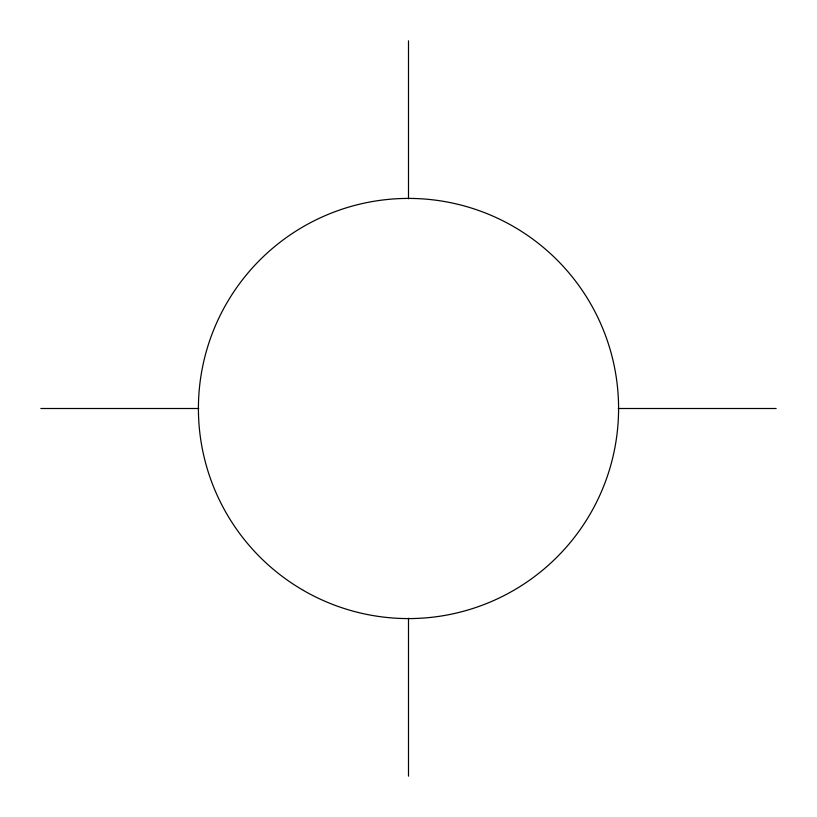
<?xml version="1.0" encoding="UTF-8"?>
<svg xmlns="http://www.w3.org/2000/svg" width="817" height="817" viewBox="0 0 817 817"><rect width="100%" height="100%" fill="white"/><g stroke="black" fill="none" stroke-linecap="round" stroke-linejoin="round"><path stroke-width="1.23" d="M40.85 408.5L198.735 408.5M618.265 408.5L776.15 408.5M408.5 40.85L408.5 198.735M408.5 618.265L408.5 776.15M303.454 590.436A210.081 210.081 0 0 0 618.581 408.5A210.081 210.081 0 0 0 303.454 226.564A210.081 210.081 0 0 0 303.454 590.436"/></g></svg>
